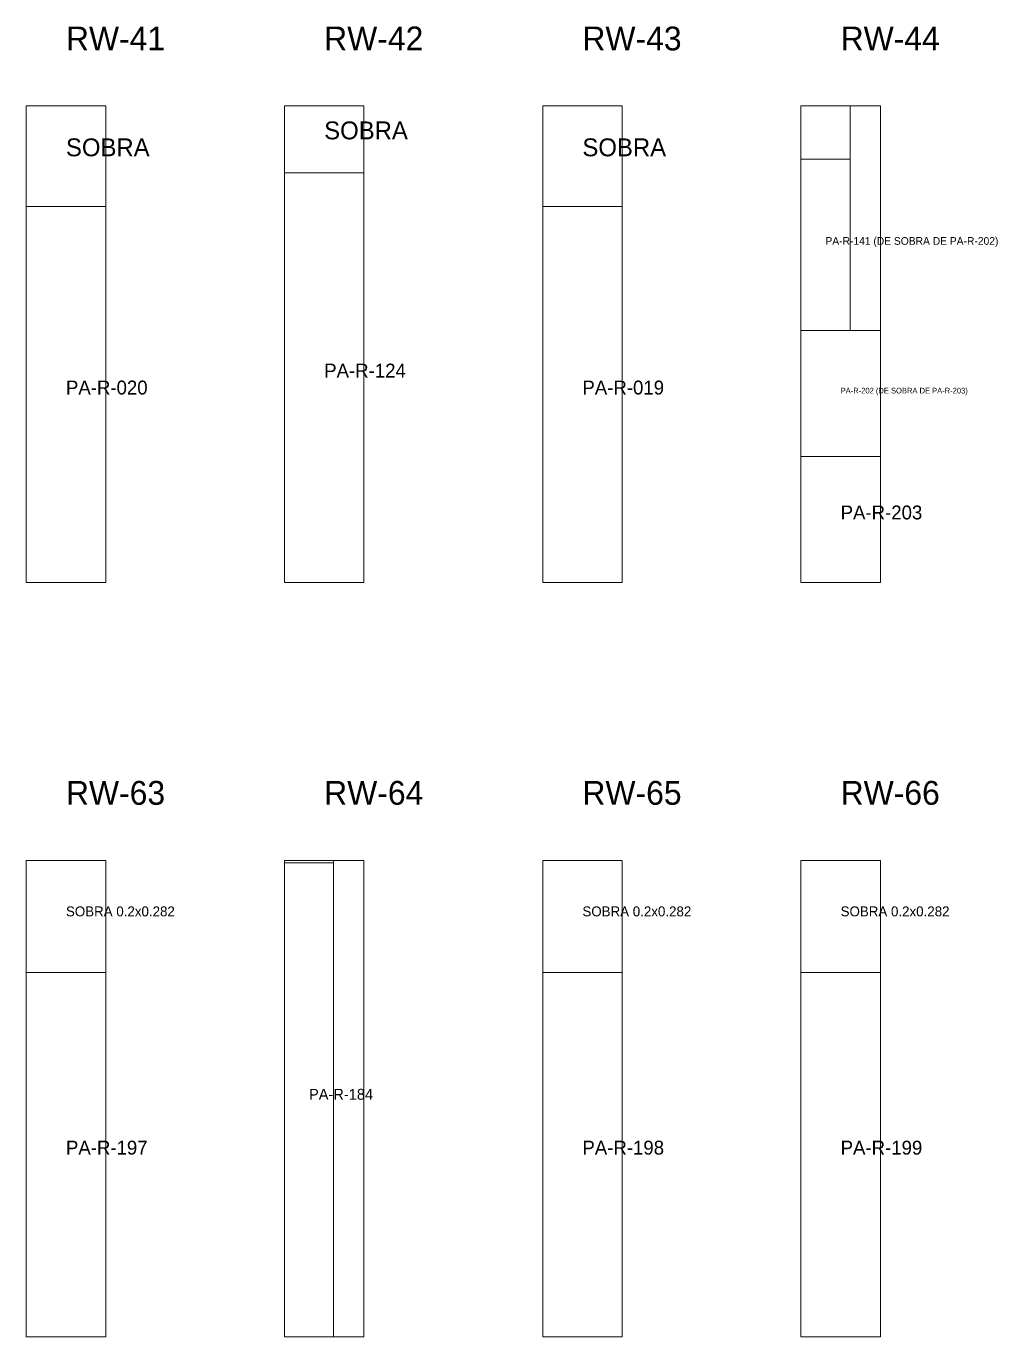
# Model space of a CAD drawing. Header units: metres. Extents: x 316.3 to 398.7, y -184.6 to -119.2.
# Drawn here: x 328.159 to 330.604, y -151.244 to -147.943 of the extents above; entities that cross this region are included whole.
import ezdxf

# ---------------------------------------------------------------- set-up
doc = ezdxf.new("R2010")
doc.units = ezdxf.units.M
for name, color, linetype, lineweight, plot in [('PLAN-CORTE-DESPERDICIO', 1, 'Continuous', 0, False), ('PLAN-CORTE-PIEZAS-A-ABRIR', 7, 'Continuous', 0, False), ('PLAN-CORTE-RECORTES', 3, 'Continuous', 0, False), ('PLAN-CORTE-SOBRANTES', 2, 'Continuous', 0, False), ('PLAN-CORTE-TEXTOS', 5, 'Continuous', 0, False)]:
    doc.layers.add(name, color=color, linetype=linetype, lineweight=lineweight, plot=plot)

msp = doc.modelspace()

# ---------------------------------------------------------------- linework, layer by layer
at = {"layer": 'PLAN-CORTE-DESPERDICIO'}
for points in [[(330.2324, -148.7092), (330.3087, -148.7092), (330.3087, -148.1438), (330.2324, -148.1438)], [(328.9324, -151.2438), (329.0087, -151.2438), (329.0087, -150.0438), (328.9324, -150.0438)]]:
    msp.add_lwpolyline(points, close=True, dxfattribs=at)
at = {"layer": 'PLAN-CORTE-PIEZAS-A-ABRIR'}
for points in [[(328.1587, -149.3438), (328.3587, -149.3438), (328.3587, -148.1438), (328.1587, -148.1438)], [(328.8087, -149.3438), (329.0087, -149.3438), (329.0087, -148.1438), (328.8087, -148.1438)], [(329.4587, -149.3438), (329.6587, -149.3438), (329.6587, -148.1438), (329.4587, -148.1438)], [(330.1087, -149.3438), (330.3087, -149.3438), (330.3087, -148.1438), (330.1087, -148.1438)], [(328.1587, -151.2438), (328.3587, -151.2438), (328.3587, -150.0438), (328.1587, -150.0438)], [(328.8087, -151.2438), (329.0087, -151.2438), (329.0087, -150.0438), (328.8087, -150.0438)], [(329.4587, -151.2438), (329.6587, -151.2438), (329.6587, -150.0438), (329.4587, -150.0438)], [(330.1087, -151.2438), (330.3087, -151.2438), (330.3087, -150.0438), (330.1087, -150.0438)]]:
    msp.add_lwpolyline(points, close=True, dxfattribs=at)
at = {"layer": 'PLAN-CORTE-RECORTES'}
for points in [[(330.1087, -148.7092), (330.2324, -148.7092), (330.2324, -148.2777), (330.1087, -148.2777)], [(328.8087, -149.3438), (329.0087, -149.3438), (329.0087, -148.3118), (328.8087, -148.3118)], [(328.1587, -149.3438), (328.3587, -149.3438), (328.3587, -148.3971), (328.1587, -148.3971)], [(329.4587, -149.3438), (329.6587, -149.3438), (329.6587, -148.3971), (329.4587, -148.3971)], [(330.1087, -149.0265), (330.3087, -149.0265), (330.3087, -148.7092), (330.1087, -148.7092)], [(330.1087, -149.3438), (330.3087, -149.3438), (330.3087, -149.0265), (330.1087, -149.0265)], [(328.8087, -151.2438), (328.9324, -151.2438), (328.9324, -150.0498), (328.8087, -150.0498)], [(328.1587, -151.2438), (328.3587, -151.2438), (328.3587, -150.326), (328.1587, -150.326)], [(329.4587, -151.2438), (329.6587, -151.2438), (329.6587, -150.326), (329.4587, -150.326)], [(330.1087, -151.2438), (330.3087, -151.2438), (330.3087, -150.326), (330.1087, -150.326)]]:
    msp.add_lwpolyline(points, close=True, dxfattribs=at)
at = {"layer": 'PLAN-CORTE-SOBRANTES'}
for points in [[(328.1587, -148.3971), (328.3587, -148.3971), (328.3587, -148.1438), (328.1587, -148.1438)], [(328.8087, -148.3118), (329.0087, -148.3118), (329.0087, -148.1438), (328.8087, -148.1438)], [(329.4587, -148.3971), (329.6587, -148.3971), (329.6587, -148.1438), (329.4587, -148.1438)], [(330.1087, -148.2777), (330.2324, -148.2777), (330.2324, -148.1438), (330.1087, -148.1438)], [(328.1587, -150.326), (328.3587, -150.326), (328.3587, -150.0438), (328.1587, -150.0438)], [(329.4587, -150.326), (329.6587, -150.326), (329.6587, -150.0438), (329.4587, -150.0438)], [(330.1087, -150.326), (330.3087, -150.326), (330.3087, -150.0438), (330.1087, -150.0438)]]:
    msp.add_lwpolyline(points, close=True, dxfattribs=at)

# ---------------------------------------------------------------- texts
at = {"layer": 'PLAN-CORTE-TEXTOS'}
for s, height, p in [('RW-41', 0.06, (328.2587, -148.0038)), ('RW-42', 0.06, (328.9087, -148.0038)), ('RW-43', 0.06, (329.5587, -148.0038)), ('RW-44', 0.06, (330.2087, -148.0038)), ('SOBRA', 0.045, (328.9087, -148.2278)), ('SOBRA', 0.045, (328.2587, -148.2705)), ('SOBRA', 0.045, (329.5587, -148.2705)), ('PA-R-141 (DE SOBRA DE PA-R-202)', 0.019332, (330.1705, -148.4934)), ('PA-R-124', 0.035, (328.9087, -148.8278)), ('PA-R-020', 0.035, (328.2587, -148.8705)), ('PA-R-019', 0.035, (329.5587, -148.8705)), ('PA-R-202 (DE SOBRA DE PA-R-203)', 0.014216, (330.2087, -148.8679)), ('PA-R-203', 0.035, (330.2087, -149.1851)), ('RW-63', 0.06, (328.2587, -149.9038)), ('RW-64', 0.06, (328.9087, -149.9038)), ('RW-65', 0.06, (329.5587, -149.9038)), ('RW-66', 0.06, (330.2087, -149.9038)), ('SOBRA 0.2x0.282', 0.025084, (328.2587, -150.1849)), ('SOBRA 0.2x0.282', 0.025084, (329.5587, -150.1849)), ('SOBRA 0.2x0.282', 0.025084, (330.2087, -150.1849)), ('PA-R-184', 0.02749, (328.8705, -150.6468)), ('PA-R-197', 0.035, (328.2587, -150.7849)), ('PA-R-198', 0.035, (329.5587, -150.7849)), ('PA-R-199', 0.035, (330.2087, -150.7849))]:
    msp.add_text(s, height=height, dxfattribs=at).set_placement(p)

doc.saveas('drawing.dxf')
